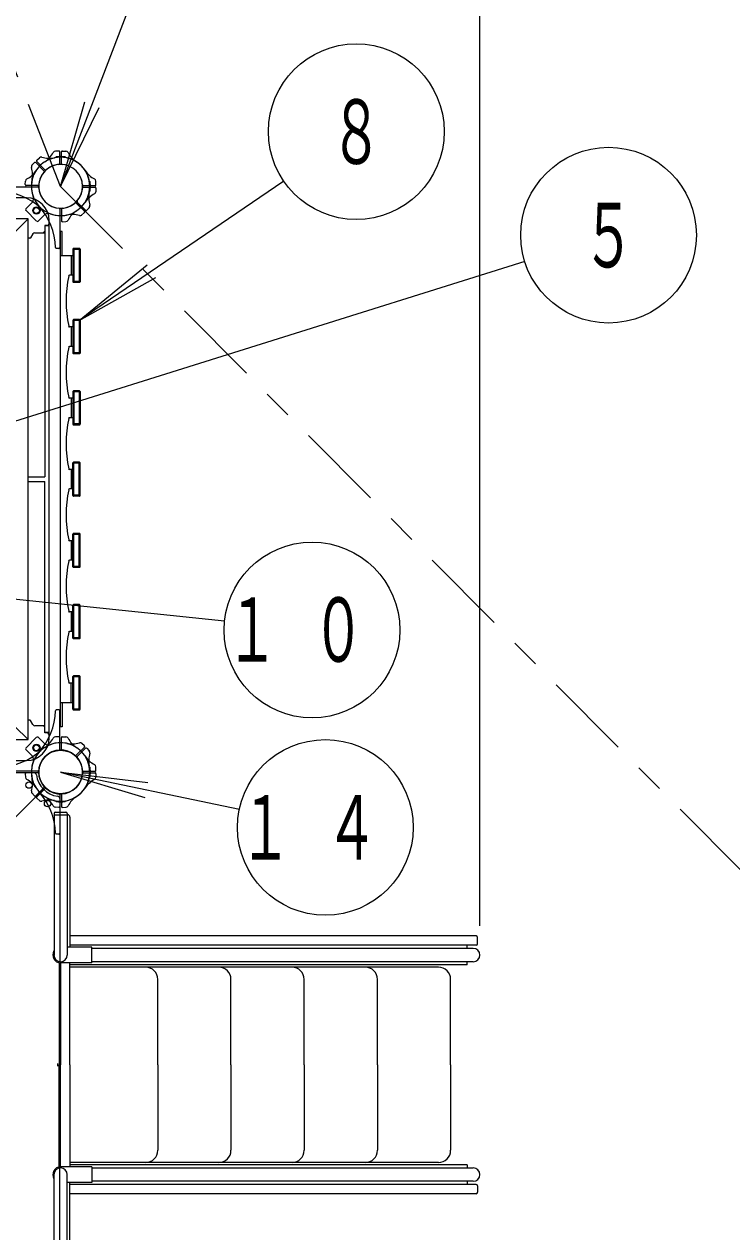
# Model space of a CAD drawing. Units: millimetres on the paper. Extents: x -385 to 0, y -594 to 267.
# Drawn here: x -199.87 to -175.71, y 135.52 to 176.77 of the extents above; entities that cross this region are included whole.
import ezdxf
from ezdxf.enums import TextEntityAlignment as Align

# ---------------------------------------------------------------- set-up
doc = ezdxf.new("R2010")
doc.units = ezdxf.units.MM
for name, pattern in [('USER1', [4.5, 2.5, -2]), ('USER2', [6, 3, -1, 1, -1]), ('USER3', [8, 3, -1, 1, -1, 1, -1])]:
    doc.linetypes.add(name, pattern=pattern)
doc.layers.add('LY_1', color=7, linetype='Continuous', lineweight=25)
doc.styles.add('ＭＳ ゴシック', font='')
doc.styles.get('ＭＳ ゴシック').set_extended_font_data('MS Gothic')

msp = doc.modelspace()

# ---------------------------------------------------------------- linework, layer by layer
at = {"layer": 'LY_1', "lineweight": 13}
for p, q in [((-184.312, 145.976), (-184.312, 212.967)), ((-195.513, 179.36), (-198.626, 171.226)), ((-198.626, 171.226), (-197.802, 174.11)), ((-198.626, 171.226), (-197.313, 173.924)), ((-199.521, 172.037), (-199.604, 171.949)), ((-199.196, 171.76), (-199.473, 172.038)), ((-199.16, 171.796), (-199.438, 172.073)), ((-199.437, 172.121), (-199.348, 172.204)), ((-191.01, 171.405), (-197.994, 166.641)), ((-199.812, 170.454), (-199.591, 170.69)), ((-199.811, 170.408), (-199.444, 170.041)), ((-198.091, 170.656), (-197.813, 170.378)), ((-198.056, 170.691), (-197.778, 170.413)), ((-197.73, 170.414), (-197.641, 170.51)), ((-199.398, 170.04), (-199.161, 170.26)), ((-197.814, 170.33), (-197.91, 170.241)), ((-182.779, 168.662), (-206.482, 161.226)), ((-197.994, 166.641), (-195.672, 168.541)), ((-197.994, 166.641), (-195.378, 168.109)), ((-193.026, 156.382), (-218.45, 159.001)), ((-199.444, 152.411), (-199.811, 152.044)), ((-199.398, 152.412), (-199.161, 152.192)), ((-197.814, 152.121), (-197.903, 152.204)), ((-199.812, 151.998), (-199.591, 151.762)), ((-198.091, 151.796), (-197.813, 152.073)), ((-198.056, 151.76), (-197.778, 152.038)), ((-197.73, 152.037), (-197.647, 151.949)), ((-198.626, 151.226), (-195.754, 150.358)), ((-198.626, 151.226), (-195.647, 150.87)), ((-192.523, 149.949), (-198.626, 151.226)), ((-199.196, 150.691), (-199.473, 150.413)), ((-199.16, 150.656), (-199.438, 150.378)), ((-199.521, 150.414), (-199.611, 150.51)), ((-199.437, 150.33), (-199.341, 150.241))]:
    msp.add_line(p, q, dxfattribs=at)
at = {"layer": 'LY_1', "linetype": 'USER2', "lineweight": 13}
for q in [(-209.955, 200.214), (-123.778, 95.947)]:
    msp.add_line((-198.626, 171.226), q, dxfattribs=at)
at = {"layer": 'LY_1'}
for p, q in [((-198.685, 172.433), (-198.806, 172.429)), ((-198.651, 172.007), (-198.651, 172.4)), ((-198.601, 172.007), (-198.601, 172.4)), ((-198.566, 172.433), (-198.435, 172.428)), ((-198.792, 172.212), (-198.792, 172.214)), ((-198.459, 172.212), (-198.459, 172.214)), ((-199.407, 171.201), (-200.716, 171.201)), ((-199.833, 171.285), (-199.829, 171.406)), ((-199.407, 171.251), (-199.799, 171.251)), ((-197.844, 171.251), (-197.452, 171.251)), ((-197.844, 171.201), (-197.452, 171.201)), ((-197.64, 171.392), (-197.637, 171.392)), ((-197.419, 171.285), (-197.423, 171.416)), ((-197.419, 171.166), (-197.423, 171.045)), ((-199.793, 170.834), (-217.459, 170.834)), ((-197.64, 171.059), (-197.637, 171.059)), ((-198.651, 170.445), (-198.651, 169.135)), ((-198.601, 170.445), (-198.601, 170.052)), ((-199.732, 170.119), (-217.519, 170.119)), ((-200.186, 169.666), (-199.732, 170.119)), ((-199.732, 152.332), (-199.732, 170.119)), ((-199.017, 169.942), (-199.067, 169.892)), ((-199.017, 152.393), (-199.017, 170.059)), ((-198.566, 170.019), (-198.445, 170.023)), ((-199.576, 169.601), (-199.652, 169.469)), ((-199.504, 169.642), (-199.167, 169.642)), ((-199.167, 169.692), (-199.217, 169.642)), ((-199.151, 169.892), (-199.167, 169.876)), ((-199.017, 169.892), (-199.167, 169.892)), ((-199.167, 169.892), (-199.167, 161.301)), ((-199.017, 169.876), (-199.167, 169.876)), ((-199.017, 169.876), (-199.034, 169.892)), ((-198.626, 152.767), (-198.626, 169.684)), ((-198.572, 169.684), (-198.626, 169.684)), ((-198.572, 168.859), (-198.572, 169.684)), ((-199.681, 169.452), (-199.732, 169.452)), ((-198.686, 169.102), (-198.773, 169.106)), ((-197.984, 169.109), (-198.184, 169.109)), ((-198.209, 168.859), (-198.626, 168.859)), ((-198.262, 168.859), (-198.262, 168.192)), ((-198.209, 169.084), (-198.209, 167.967)), ((-197.994, 169.074), (-198.174, 169.074)), ((-198.174, 169.074), (-198.174, 167.977)), ((-197.994, 169.074), (-197.994, 167.977)), ((-197.959, 169.084), (-197.959, 167.967)), ((-198.209, 168.192), (-198.319, 168.192)), ((-197.984, 167.942), (-198.184, 167.942)), ((-197.994, 167.977), (-198.174, 167.977)), ((-198.209, 166.651), (-198.209, 165.534)), ((-197.984, 166.676), (-198.184, 166.676)), ((-197.994, 166.641), (-198.174, 166.641)), ((-198.174, 166.641), (-198.174, 165.544)), ((-197.994, 166.641), (-197.994, 165.544)), ((-197.959, 166.651), (-197.959, 165.534)), ((-198.209, 166.426), (-198.319, 166.426)), ((-198.262, 166.426), (-198.262, 165.759)), ((-198.209, 165.759), (-198.319, 165.759)), ((-197.984, 165.509), (-198.184, 165.509)), ((-197.994, 165.544), (-198.174, 165.544)), ((-198.209, 164.217), (-198.209, 163.101)), ((-197.984, 164.242), (-198.184, 164.242)), ((-197.994, 164.207), (-198.174, 164.207)), ((-198.174, 164.207), (-198.174, 163.111)), ((-197.994, 164.207), (-197.994, 163.111)), ((-197.959, 164.217), (-197.959, 163.101)), ((-198.209, 163.992), (-198.319, 163.992)), ((-198.262, 163.992), (-198.262, 163.326)), ((-198.209, 163.326), (-198.319, 163.326)), ((-197.984, 163.076), (-198.184, 163.076)), ((-197.994, 163.111), (-198.174, 163.111)), ((-198.209, 160.667), (-198.209, 161.784)), ((-197.984, 161.809), (-198.184, 161.809)), ((-198.174, 160.677), (-198.174, 161.774)), ((-197.994, 161.774), (-198.174, 161.774)), ((-197.994, 160.677), (-197.994, 161.774)), ((-197.959, 160.667), (-197.959, 161.784)), ((-199.732, 161.301), (-199.167, 161.301)), ((-198.209, 161.559), (-198.319, 161.559)), ((-198.262, 161.559), (-198.262, 160.892)), ((-199.732, 161.151), (-199.167, 161.151)), ((-199.167, 152.559), (-199.167, 161.151)), ((-198.209, 160.892), (-198.319, 160.892)), ((-197.984, 160.642), (-198.184, 160.642)), ((-197.994, 160.677), (-198.174, 160.677)), ((-198.209, 158.234), (-198.209, 159.351)), ((-197.984, 159.376), (-198.184, 159.376)), ((-198.174, 158.244), (-198.174, 159.341)), ((-197.994, 159.341), (-198.174, 159.341)), ((-197.994, 158.244), (-197.994, 159.341)), ((-197.959, 158.234), (-197.959, 159.351)), ((-198.209, 159.126), (-198.319, 159.126)), ((-198.262, 159.126), (-198.262, 158.459)), ((-198.209, 158.459), (-198.319, 158.459)), ((-197.984, 158.209), (-198.184, 158.209)), ((-197.994, 158.244), (-198.174, 158.244)), ((-198.209, 155.801), (-198.209, 156.917)), ((-197.984, 156.942), (-198.184, 156.942)), ((-198.174, 155.811), (-198.174, 156.907)), ((-197.994, 156.907), (-198.174, 156.907)), ((-197.994, 155.811), (-197.994, 156.907)), ((-197.959, 155.801), (-197.959, 156.917)), ((-198.209, 156.692), (-198.319, 156.692)), ((-198.262, 156.692), (-198.262, 156.026)), ((-198.209, 156.026), (-198.319, 156.026)), ((-197.984, 155.776), (-198.184, 155.776)), ((-197.994, 155.811), (-198.174, 155.811)), ((-198.209, 154.259), (-198.319, 154.259)), ((-198.262, 153.592), (-198.262, 154.259)), ((-198.209, 153.367), (-198.209, 154.484)), ((-197.984, 154.509), (-198.184, 154.509)), ((-198.174, 153.377), (-198.174, 154.474)), ((-197.994, 154.474), (-198.174, 154.474)), ((-197.994, 153.377), (-197.994, 154.474)), ((-197.959, 153.367), (-197.959, 154.484)), ((-198.209, 153.592), (-198.626, 153.592)), ((-198.572, 153.592), (-198.572, 152.767)), ((-198.686, 153.35), (-198.773, 153.345)), ((-198.651, 152.007), (-198.651, 153.317)), ((-197.984, 153.342), (-198.184, 153.342)), ((-197.994, 153.377), (-198.174, 153.377)), ((-200.186, 152.786), (-199.732, 152.332)), ((-199.681, 152.999), (-199.732, 152.999)), ((-199.576, 152.851), (-199.652, 152.982)), ((-199.504, 152.809), (-199.167, 152.809)), ((-199.167, 152.759), (-199.217, 152.809)), ((-198.572, 152.767), (-198.626, 152.767)), ((-217.519, 152.332), (-199.732, 152.332)), ((-199.151, 152.559), (-199.167, 152.576)), ((-199.017, 152.576), (-199.167, 152.576)), ((-199.017, 152.559), (-199.167, 152.559)), ((-199.017, 152.509), (-199.067, 152.559)), ((-199.017, 152.576), (-199.034, 152.559)), ((-198.685, 152.433), (-198.806, 152.429)), ((-198.601, 152.007), (-198.601, 152.4)), ((-198.566, 152.433), (-198.435, 152.428)), ((-217.459, 151.617), (-199.793, 151.617)), ((-197.64, 151.392), (-197.637, 151.392)), ((-197.419, 151.285), (-197.423, 151.406)), ((-199.407, 151.201), (-208.626, 151.201)), ((-199.407, 151.251), (-200.716, 151.251)), ((-199.833, 151.166), (-199.829, 151.045)), ((-197.844, 151.251), (-197.452, 151.251)), ((-197.844, 151.201), (-197.452, 151.201)), ((-197.64, 151.059), (-197.637, 151.059)), ((-197.419, 151.166), (-197.423, 151.035)), ((-198.792, 150.24), (-198.792, 150.237)), ((-198.651, 150.445), (-198.651, 141.226)), ((-198.601, 150.445), (-198.601, 150.052)), ((-198.459, 150.24), (-198.459, 150.237)), ((-198.852, 149.809), (-198.852, 149.767)), ((-198.852, 149.767), (-198.852, 144.976)), ((-198.852, 149.767), (-198.392, 149.767)), ((-198.685, 150.019), (-198.806, 150.023)), ((-198.802, 149.859), (-198.449, 149.859)), ((-198.566, 150.019), (-198.435, 150.023)), ((-198.399, 149.809), (-198.399, 149.767)), ((-198.399, 149.767), (-198.399, 144.976)), ((-198.309, 149.684), (-198.309, 145.242)), ((-198.686, 149.102), (-198.773, 149.106)), ((-184.438, 145.626), (-198.309, 145.626)), ((-197.566, 145.242), (-198.399, 145.242)), ((-184.438, 145.309), (-198.309, 145.309)), ((-197.566, 144.709), (-197.566, 145.242)), ((-184.538, 145.202), (-197.566, 145.202)), ((-184.742, 145.202), (-184.742, 145.309)), ((-184.388, 145.359), (-184.388, 145.576)), ((-198.679, 144.714), (-198.679, 141.226)), ((-198.626, 144.749), (-198.626, 141.226)), ((-197.566, 144.709), (-198.626, 144.709)), ((-198.309, 141.226), (-198.309, 144.709)), ((-184.742, 144.642), (-198.309, 144.642)), ((-185.726, 144.559), (-198.309, 144.559)), ((-184.538, 144.749), (-197.566, 144.749)), ((-184.742, 144.642), (-184.742, 144.749)), ((-195.309, 141.226), (-195.309, 144.142)), ((-192.809, 141.226), (-192.809, 144.142)), ((-190.309, 141.226), (-190.309, 144.142)), ((-187.809, 141.226), (-187.809, 144.142)), ((-185.309, 141.226), (-185.309, 144.142)), ((-198.679, 137.737), (-198.679, 141.226)), ((-198.651, 132.007), (-198.651, 141.226)), ((-198.626, 137.702), (-198.626, 141.226)), ((-198.309, 141.226), (-198.309, 137.742)), ((-195.309, 141.226), (-195.309, 138.309)), ((-192.809, 141.226), (-192.809, 138.309)), ((-190.309, 141.226), (-190.309, 138.309)), ((-187.809, 141.226), (-187.809, 138.309)), ((-185.309, 141.226), (-185.309, 138.309)), ((-185.726, 137.892), (-198.309, 137.892)), ((-184.742, 137.809), (-198.309, 137.809)), ((-184.742, 137.809), (-184.742, 137.702)), ((-198.852, 132.684), (-198.852, 137.476)), ((-197.566, 137.742), (-198.626, 137.742)), ((-198.399, 132.684), (-198.399, 137.476)), ((-197.566, 137.742), (-197.566, 137.209)), ((-184.538, 137.702), (-197.566, 137.702)), ((-197.566, 137.209), (-198.399, 137.209)), ((-198.309, 132.767), (-198.309, 137.209)), ((-184.438, 137.142), (-198.309, 137.142)), ((-184.538, 137.249), (-197.566, 137.249)), ((-184.742, 137.249), (-184.742, 137.142)), ((-184.388, 137.092), (-184.388, 136.876)), ((-184.438, 136.826), (-198.309, 136.826))]:
    msp.add_line(p, q, dxfattribs=at)
at = {"layer": 'LY_1', "linetype": 'USER3', "lineweight": 13}
msp.add_line((-218.036, 131.815), (-199.215, 150.637), dxfattribs=at)
at = {"layer": 'LY_1', "linetype": 'USER1', "lineweight": 13}
msp.add_line((-198.721, 141.176), (-198.721, 141.276), dxfattribs=at)
at = {"layer": 'LY_1', "lineweight": 13}
for centre, radius in [((-188.531, 173.095), 3), ((-179.917, 169.56), 3), ((-199.451, 170.401), 0.1), ((-190.042, 156.074), 3), ((-189.587, 149.334), 3), ((-199.451, 152.051), 0.1)]:
    msp.add_circle(centre, radius, dxfattribs=at)
at = {"layer": 'LY_1'}
for centre, radius in [((-199.451, 170.401), 0.125), ((-199.451, 152.051), 0.125), ((-198.626, 151.226), 0.743), ((-199.704, 150.779), 0.108), ((-199.072, 150.148), 0.108)]:
    msp.add_circle(centre, radius, dxfattribs=at)
for centre, radius, start, end in [((-198.803, 172.345), 0.0833, 92, 152.5412), ((-198.684, 172.4), 0.0333, 0, 92), ((-198.567, 172.4), 0.0333, 88, 180), ((-198.448, 172.345), 0.0833, 27.4588, 88), ((-198.626, 171.226), 1, 90, 180), ((-199.617, 172.768), 0.833, 302.7272, 332.5412), ((-198.776, 172.214), 0.0167, 98.6269, 180), ((-198.626, 171.226), 1.017, 90, 98.6269), ((-198.684, 172.007), 0.0333, 274.2707, 0), ((-198.626, 171.226), 1.017, 81.3731, 90), ((-198.626, 171.226), 1, 0, 90), ((-198.567, 172.007), 0.0333, 180, 265.7293), ((-198.476, 172.214), 0.0167, 0, 81.3731), ((-197.634, 172.768), 0.833, 207.4588, 237.2728), ((-200.168, 172.217), 0.833, 297.4588, 327.2728), ((-198.626, 171.226), 0.75, 90, 180), ((-198.626, 171.226), 0.75, 0, 90), ((-197.083, 172.217), 0.833, 212.7272, 242.5412), ((-199.799, 171.284), 0.0333, 178, 270), ((-199.745, 171.404), 0.0833, 117.4588, 178), ((-198.626, 171.226), 1, 180, 222.2172), ((-199.407, 171.284), 0.0333, 270, 355.7293), ((-199.407, 171.167), 0.0333, 4.2707, 90), ((-198.626, 171.226), 0.75, 180, 270), ((-198.626, 171.226), 1, 270, 0), ((-198.626, 171.226), 0.75, 270, 0), ((-197.844, 171.284), 0.0333, 184.2707, 270), ((-197.844, 171.167), 0.0333, 90, 175.7293), ((-197.637, 171.376), 0.0167, 8.6269, 90), ((-198.626, 171.226), 1.017, 0, 8.6269), ((-198.626, 171.226), 1.017, 351.3731, 0), ((-197.506, 171.404), 0.0833, 2, 62.5412), ((-197.452, 171.284), 0.0333, 270, 2), ((-197.452, 171.167), 0.0333, 358, 90), ((-200.753, 168.881), 2.167, 47.7828, 88.9159), ((-199.793, 170.059), 0.775, 0, 90), ((-197.083, 170.235), 0.833, 117.4588, 147.2728), ((-197.637, 171.076), 0.0167, 270, 351.3731), ((-197.506, 171.048), 0.0833, 297.4588, 358), ((-200.971, 169.098), 2.167, 1.0841, 42.2172), ((-198.626, 171.226), 1, 227.7828, 270), ((-198.684, 170.445), 0.0333, 0, 85.7293), ((-198.567, 170.445), 0.0333, 94.2707, 180), ((-197.634, 169.683), 0.833, 122.7272, 152.5412), ((-198.567, 170.052), 0.0333, 180, 272), ((-198.448, 170.106), 0.0833, 272, 332.5412), ((-199.504, 169.559), 0.0833, 90, 150), ((-199.681, 169.486), 0.0333, 270, 330), ((-198.771, 169.14), 0.0333, 181.0841, 267), ((-198.684, 169.135), 0.0333, 267, 0), ((-198.184, 169.084), 0.025, 90, 180), ((-197.984, 169.084), 0.025, 0, 90), ((-194.212, 167.309), 4.227, 168.3051, 191.6949), ((-198.319, 168.159), 0.0333, 90, 168.3051), ((-198.184, 167.967), 0.025, 180, 270), ((-197.984, 167.967), 0.025, 270, 0), ((-198.184, 166.651), 0.025, 90, 180), ((-197.984, 166.651), 0.025, 0, 90), ((-198.319, 166.459), 0.0333, 191.6949, 270), ((-194.212, 164.876), 4.227, 168.3051, 191.6949), ((-198.319, 165.726), 0.0333, 90, 168.3051), ((-198.184, 165.534), 0.025, 180, 270), ((-197.984, 165.534), 0.025, 270, 0), ((-198.184, 164.217), 0.025, 90, 180), ((-197.984, 164.217), 0.025, 0, 90), ((-198.319, 164.026), 0.0333, 191.6949, 270), ((-198.319, 163.292), 0.0333, 90, 168.3051), ((-194.212, 162.442), 4.227, 168.3051, 191.6949), ((-198.184, 163.101), 0.025, 180, 270), ((-197.984, 163.101), 0.025, 270, 0), ((-198.184, 161.784), 0.025, 90, 180), ((-197.984, 161.784), 0.025, 0, 90), ((-198.319, 161.592), 0.0333, 191.6949, 270), ((-194.212, 160.009), 4.227, 168.3051, 191.6949), ((-198.319, 160.859), 0.0333, 90, 168.3051), ((-198.184, 160.667), 0.025, 180, 270), ((-197.984, 160.667), 0.025, 270, 0), ((-198.184, 159.351), 0.025, 90, 180), ((-197.984, 159.351), 0.025, 0, 90), ((-198.319, 159.159), 0.0333, 191.6949, 270), ((-194.212, 157.576), 4.227, 168.3051, 191.6949), ((-198.319, 158.426), 0.0333, 90, 168.3051), ((-198.184, 158.234), 0.025, 180, 270), ((-197.984, 158.234), 0.025, 270, 0), ((-198.184, 156.917), 0.025, 90, 180), ((-197.984, 156.917), 0.025, 0, 90), ((-198.319, 156.726), 0.0333, 191.6949, 270), ((-194.212, 155.142), 4.227, 168.3051, 191.6949), ((-198.319, 155.992), 0.0333, 90, 168.3051), ((-198.184, 155.801), 0.025, 180, 270), ((-197.984, 155.801), 0.025, 270, 0), ((-198.319, 154.292), 0.0333, 191.6949, 270), ((-198.184, 154.484), 0.025, 90, 180), ((-197.984, 154.484), 0.025, 0, 90), ((-200.971, 153.354), 2.167, 317.7828, 358.9158), ((-198.771, 153.312), 0.0333, 93, 178.9159), ((-198.684, 153.317), 0.0333, 0, 93), ((-198.184, 153.367), 0.025, 180, 270), ((-197.984, 153.367), 0.025, 270, 0), ((-199.681, 152.966), 0.0333, 30, 90), ((-199.504, 152.892), 0.0833, 210, 270), ((-199.793, 152.393), 0.775, 270, 0), ((-198.626, 151.226), 1, 90, 180), ((-199.617, 152.768), 0.833, 302.7272, 332.5412), ((-198.803, 152.345), 0.0833, 92, 152.5412), ((-198.684, 152.4), 0.0333, 0, 92), ((-198.626, 151.226), 1, 0, 90), ((-198.567, 152.4), 0.0333, 88, 180), ((-198.448, 152.345), 0.0833, 27.4588, 88), ((-197.634, 152.768), 0.833, 207.4588, 237.2728), ((-200.753, 153.571), 2.167, 271.0842, 312.2172), ((-198.626, 151.226), 0.75, 90, 180), ((-198.684, 152.007), 0.0333, 274.2707, 0), ((-198.626, 151.226), 0.75, 0, 90), ((-198.567, 152.007), 0.0333, 180, 265.7293), ((-197.083, 152.217), 0.833, 212.7272, 242.5412), ((-197.637, 151.376), 0.0167, 8.6269, 90), ((-198.626, 151.226), 1.017, 0, 8.6269), ((-197.506, 151.404), 0.0833, 2, 62.5412), ((-199.799, 151.167), 0.0333, 90, 182), ((-199.745, 151.048), 0.0833, 182, 242.5412), ((-200.168, 150.235), 0.833, 32.7272, 62.5412), ((-198.626, 151.226), 1, 180, 270), ((-199.536, 151.117), 0.0833, 6.7872, 90), ((-198.626, 151.226), 0.833, 186.7872, 263.2128), ((-199.407, 151.284), 0.0333, 270, 355.7293), ((-199.407, 151.167), 0.0333, 4.2707, 90), ((-198.626, 151.226), 0.75, 180, 270), ((-198.626, 151.226), 1, 270, 0), ((-198.626, 151.226), 0.75, 270, 0), ((-197.844, 151.284), 0.0333, 184.2707, 270), ((-197.844, 151.167), 0.0333, 90, 175.7293), ((-197.083, 150.235), 0.833, 117.4588, 147.2728), ((-197.637, 151.076), 0.0167, 270, 351.3731), ((-198.626, 151.226), 1.017, 351.3731, 0), ((-197.506, 151.048), 0.0833, 297.4588, 358), ((-197.452, 151.284), 0.0333, 270, 2), ((-197.452, 151.167), 0.0333, 358, 90), ((-200.971, 149.098), 2.167, 1.0841, 42.2172), ((-199.617, 149.683), 0.833, 27.4588, 57.2728), ((-198.776, 150.237), 0.0167, 180, 261.3731), ((-198.626, 151.226), 1.017, 261.3731, 270), ((-198.734, 150.316), 0.0833, 0, 83.2128), ((-198.684, 150.445), 0.0333, 0, 85.7293), ((-198.626, 151.226), 1.017, 270, 278.6269), ((-198.567, 150.445), 0.0333, 94.2707, 180), ((-198.476, 150.237), 0.0167, 278.6269, 0), ((-197.634, 149.683), 0.833, 122.7272, 152.5412), ((-198.803, 150.106), 0.0833, 207.4588, 268), ((-198.802, 149.809), 0.05, 90, 180), ((-198.684, 150.052), 0.0333, 268, 0), ((-198.567, 150.052), 0.0333, 180, 272), ((-198.449, 149.809), 0.05, 0, 90), ((-198.448, 150.106), 0.0833, 272, 332.5412), ((-198.392, 149.684), 0.0833, 0, 90), ((-198.771, 149.14), 0.0333, 181.0841, 267), ((-198.684, 149.135), 0.0333, 267, 0), ((-184.438, 145.576), 0.05, 0, 90), ((-184.538, 144.976), 0.227, 270, 90), ((-184.438, 145.359), 0.05, 270, 0), ((-198.626, 144.976), 0.267, 148.2117, 270), ((-198.626, 144.976), 0.227, 180, 0), ((-195.726, 144.142), 0.417, 0, 90), ((-193.226, 144.142), 0.417, 0, 90), ((-190.726, 144.142), 0.417, 0, 90), ((-188.226, 144.142), 0.417, 0, 90), ((-185.726, 144.142), 0.417, 0, 90), ((-195.726, 138.309), 0.417, 270, 0), ((-193.226, 138.309), 0.417, 270, 0), ((-190.726, 138.309), 0.417, 270, 0), ((-188.226, 138.309), 0.417, 270, 0), ((-185.726, 138.309), 0.417, 270, 0), ((-198.626, 137.476), 0.267, 90, 211.7883), ((-198.626, 137.476), 0.227, 0, 180), ((-184.538, 137.476), 0.227, 270, 90), ((-184.438, 137.092), 0.05, 0, 90), ((-184.438, 136.876), 0.05, 270, 0)]:
    msp.add_arc(centre, radius, start, end, dxfattribs=at)
at = {"layer": 'LY_1', "lineweight": 13}
for centre, radius, start, end in [((-199.497, 172.015), 0.0333, 45, 137), ((-199.414, 172.097), 0.0333, 133, 225), ((-199.292, 172.143), 0.0833, 72.4588, 133), ((-199.015, 173.017), 0.833, 252.4588, 282.2728), ((-198.626, 171.226), 1, 45, 102.2728), ((-199.543, 171.892), 0.0833, 137, 197.5412), ((-200.417, 171.615), 0.833, 347.7272, 17.5412), ((-198.626, 171.226), 0.75, 139.2707, 225), ((-199.219, 171.737), 0.0333, 319.2707, 45), ((-199.137, 171.819), 0.0333, 225, 310.7293), ((-198.626, 171.226), 0.75, 45, 130.7293), ((-198.626, 171.226), 0.75, 319.2707, 45), ((-198.626, 171.226), 1, 347.7272, 45), ((-198.626, 171.226), 1, 167.7272, 201.8676), ((-199.713, 170.804), 0.167, 317, 21.2094), ((-196.834, 170.836), 0.833, 167.7272, 197.5412), ((-199.787, 170.431), 0.0333, 137, 225), ((-198.626, 171.226), 0.75, 225, 310.7293), ((-198.115, 170.632), 0.0333, 45, 130.7293), ((-198.032, 170.715), 0.0333, 139.2707, 225), ((-197.837, 170.355), 0.0333, 313, 45), ((-197.754, 170.437), 0.0333, 225, 317), ((-197.708, 170.56), 0.0833, 317, 17.5412), ((-199.42, 170.064), 0.0333, 225, 313), ((-199.048, 170.138), 0.167, 68.7906, 133), ((-198.626, 171.226), 1, 248.1324, 282.2728), ((-198.236, 169.434), 0.833, 72.4588, 102.2728), ((-197.96, 170.308), 0.0833, 252.4588, 313), ((-199.42, 152.387), 0.0333, 47, 135), ((-199.048, 152.313), 0.167, 227, 291.2094), ((-198.626, 151.226), 1, 77.7272, 111.8676), ((-198.236, 153.017), 0.833, 257.7272, 287.5412), ((-197.96, 152.143), 0.0833, 47, 107.5412), ((-199.787, 152.02), 0.0333, 135, 223), ((-198.626, 151.226), 0.75, 49.2707, 135), ((-198.115, 151.819), 0.0333, 229.2707, 315), ((-197.837, 152.097), 0.0333, 315, 47), ((-197.754, 152.015), 0.0333, 43, 135), ((-196.834, 151.615), 0.833, 162.4588, 192.2728), ((-197.708, 151.892), 0.0833, 342.4588, 43), ((-198.626, 151.226), 1, 158.1324, 192.2728), ((-199.713, 151.648), 0.167, 338.7906, 43), ((-198.626, 151.226), 0.75, 135, 220.7293), ((-198.626, 151.226), 0.75, 315, 40.7293), ((-198.032, 151.737), 0.0333, 135, 220.7293), ((-198.626, 151.226), 1, 315, 12.2728), ((-200.417, 150.836), 0.833, 342.4588, 12.2728), ((-199.543, 150.56), 0.0833, 162.4588, 223), ((-199.219, 150.715), 0.0333, 315, 40.7293), ((-199.137, 150.632), 0.0333, 49.2707, 135), ((-198.626, 151.226), 0.75, 229.2707, 315), ((-199.497, 150.437), 0.0333, 223, 315), ((-199.414, 150.355), 0.0333, 135, 227), ((-199.292, 150.308), 0.0833, 227, 287.5412), ((-199.015, 149.434), 0.833, 77.7272, 107.5412), ((-198.626, 151.226), 1, 257.7272, 315)]:
    msp.add_arc(centre, radius, start, end, dxfattribs=at)

# ---------------------------------------------------------------- texts
at = {"layer": 'LY_1', "style": 'ＭＳ ゴシック', "width": 0.6}
for s, p in [('８', (-188.531, 173.095)), ('５', (-179.917, 169.56))]:
    msp.add_text(s, height=2.199, dxfattribs=at).set_placement(p, align=Align.MIDDLE_CENTER)
at = {"layer": 'LY_1', "char_height": 2.199, "attachment_point": 5, "style": 'ＭＳ ゴシック'}
for s, insert in [('\\T1.64;\\W0.6;１０', (-190.042, 156.074)), ('\\T1.64;\\W0.6;１４', (-189.587, 149.334))]:
    msp.add_mtext(s, dxfattribs=dict(at, insert=insert))

doc.saveas('drawing.dxf')
